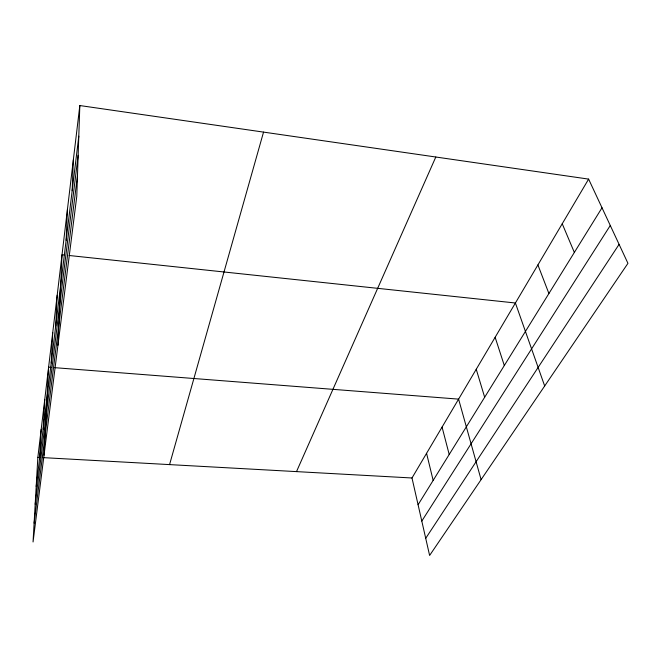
<?xml version="1.0" encoding="UTF-8"?>
<svg xmlns="http://www.w3.org/2000/svg" width="661" height="661" viewBox="0 0 661 661"><rect width="100%" height="100%" fill="white"/><g stroke="black" fill="none" stroke-linecap="round" stroke-linejoin="round"><path stroke-width="0.99" d="M79.824 105.545L76.783 196.325L33.05 541.97L37.851 457.338L79.824 105.545L588.62 179.106L627.95 263.326L429.617 555.455L411.993 477.986L588.62 179.106M72.165 190.756L73.338 159.896M66.133 240.323L67.43 209.421M57.937 345.306L62.018 254.741L64.043 254.956M55.731 325.856L57.193 295.194M51.211 362.996L52.731 332.557M44.023 455.247L48.6 367.185L51.641 367.425M43.163 429.196L44.766 399.368M39.561 458.825L41.189 429.344M36.198 486.455L78.799 136.199M35.19 504.277L78.163 155.261M34.116 523.14L77.477 175.686M169.563 464.609L263.541 132.109M296.5 471.615L435.806 157.021M418.083 504.74L602.014 207.777M421.792 521.066L610.277 225.484M425.717 538.302L619.093 244.355M37.851 457.338L39.891 457.453M42.948 457.619L411.993 477.986M54.681 367.665L458.594 399.128L481.092 479.63M69.083 255.493L515.406 302.994L544.672 385.991M562.23 223.765L574.351 252.436M537.905 264.929L548.911 293.517M495.139 337.3L504.31 365.525M476.242 369.268L484.662 397.244M442.069 427.089L449.207 454.495M426.568 453.322L433.153 480.407"/></g></svg>
